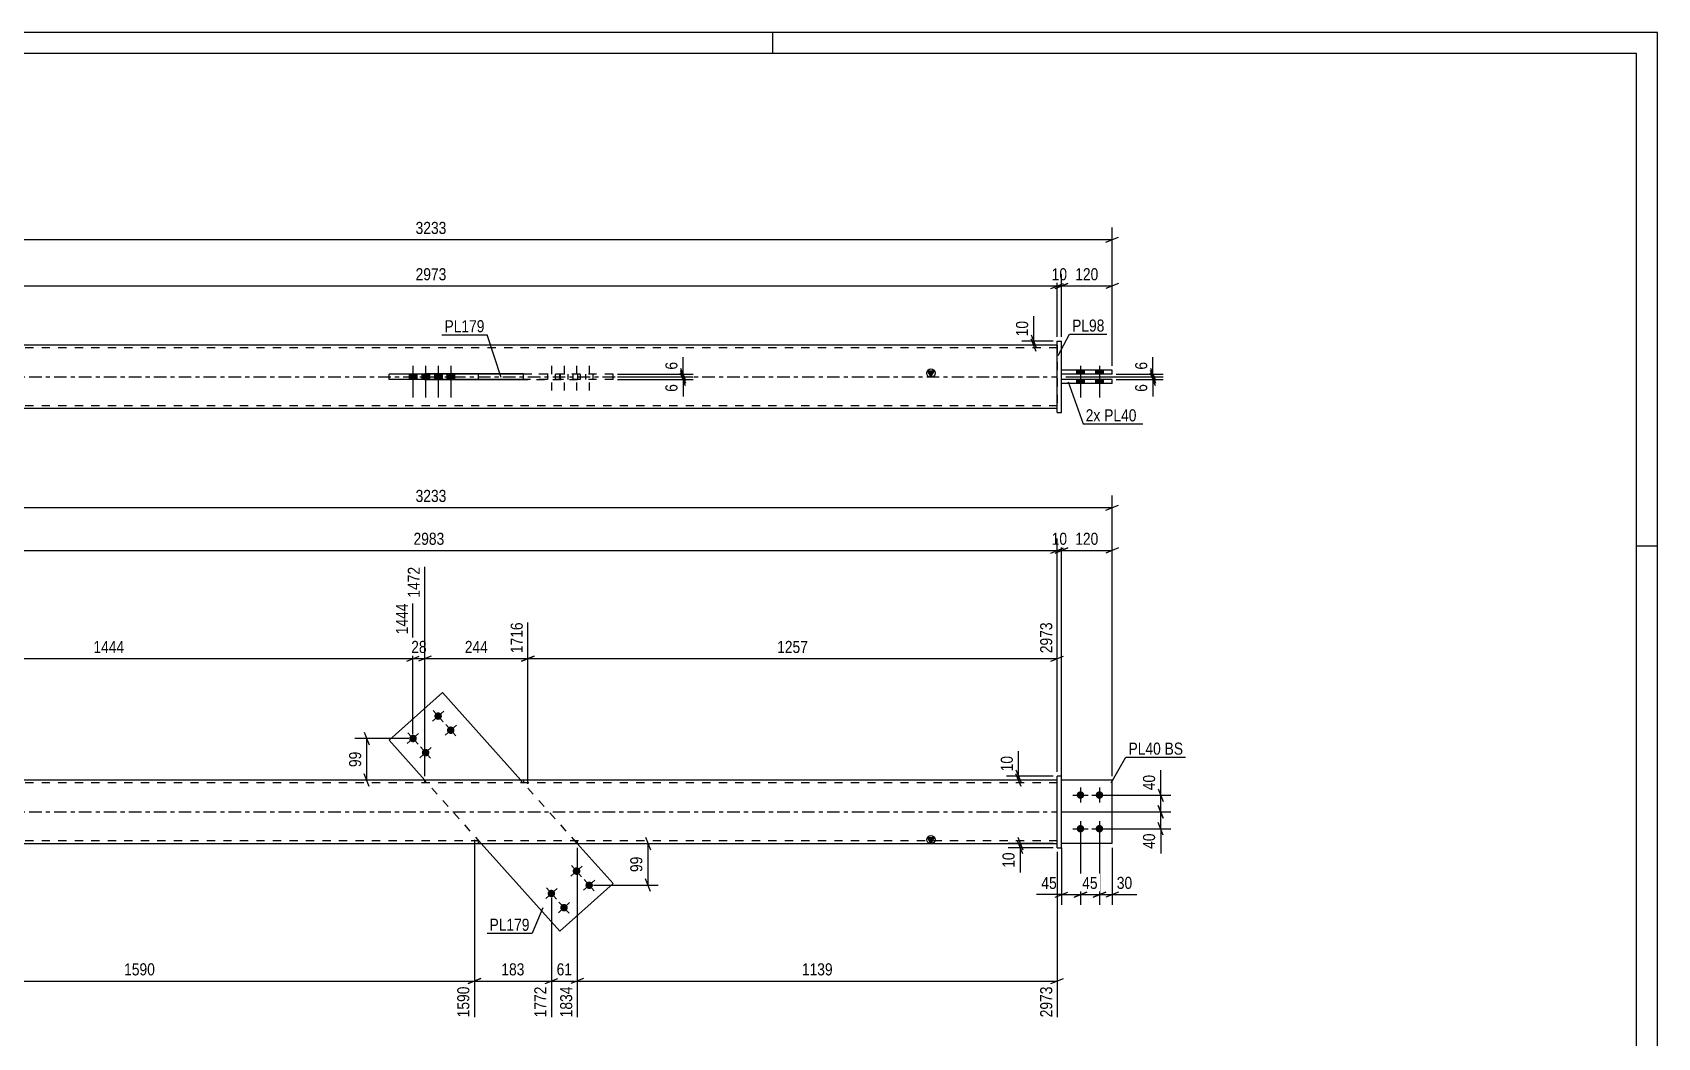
# Model space of a CAD drawing. Header units: millimetres. Extents: x 0 to 594, y 0 to 420.
# Drawn here: x 208.3 to 594, y 181.3 to 420 of the extents above; entities that cross this region are included whole.
import ezdxf

# ---------------------------------------------------------------- set-up
doc = ezdxf.new("R2010")
doc.units = ezdxf.units.MM
doc.linetypes.add('DXK_LINE_DOT2', pattern=[3.9198, 1.9599, -1.9599])
doc.linetypes.add('DXK_LINE_DOT3', pattern=[5.9187, 2.979, -0.9799, 0.9799, -0.9799])
doc.styles.add('Arial Narrow', font='ARIALN.TTF', dxfattribs={"height": 0.2})

# ---------------------------------------------------------------- blocks, each defined once
blk = doc.blocks.new('Unknown-581560036-1128')
at = {"color": 5, "linetype": 'Continuous'}
for p, q in [((594, 420), (0, 420)), ((384, 415), (384, 420)), ((594, 0), (594, 420)), ((589, 415), (5, 415)), ((589, 5), (589, 415)), ((594, 298), (589, 298))]:
    blk.add_line(p, q, dxfattribs=at)
blk = doc.blocks.new('Part-581560036-1918 - 1907')
at = {"color": 2, "linetype": 'Continuous'}
for p, q in [((305.57, 263.25), (292.89, 251.93)), ((324.19, 242.39), (305.57, 263.25)), ((292.89, 251.93), (301.4, 242.39)), ((333.4, 206.53), (314.79, 227.39)), ((346.09, 217.85), (337.57, 227.39)), ((333.4, 206.53), (346.09, 217.85))]:
    blk.add_line(p, q, dxfattribs=at)
at = {"color": 7, "linetype": 'DXK_LINE_DOT2'}
for p, q in [((314.79, 227.39), (301.4, 242.39)), ((337.57, 227.39), (324.19, 242.39))]:
    blk.add_line(p, q, dxfattribs=at)
blk = doc.blocks.new('Bolt-581560036-1910 - 1907')
at = {"linetype": 'Continuous'}
for points in [[(336.73, 220.22, -1), (338.08, 221.42, -1)], [(330.76, 214.9, -1), (332.11, 216.1, -1)], [(339.73, 216.87, -1), (341.07, 218.06, -1)], [(333.76, 211.54, -1), (335.1, 212.74, -1)]]:
    blk.add_hatch(color=1, dxfattribs=at).paths.add_polyline_path(points)
at = {"color": 1, "linetype": 'Continuous'}
for p, q in [((336.06, 219.62), (338.75, 222.02)), ((338.6, 219.48), (336.21, 222.17)), ((330.09, 214.3), (332.78, 216.69)), ((332.63, 214.15), (330.24, 216.84)), ((339.06, 216.27), (341.74, 218.66)), ((341.6, 216.12), (339.2, 218.81)), ((333.09, 210.94), (335.77, 213.34)), ((335.63, 210.8), (333.23, 213.48))]:
    blk.add_line(p, q, dxfattribs=at)
blk = doc.blocks.new('Bolt-581560036-1911 - 1907')
at = {"linetype": 'Continuous'}
for points in [[(305.22, 258.24, -1), (303.88, 257.04, -1)], [(308.21, 254.89, -1), (306.87, 253.69, -1)], [(299.25, 252.92, -1), (297.91, 251.72, -1)], [(302.25, 249.56, -1), (300.9, 248.36, -1)]]:
    blk.add_hatch(color=1, dxfattribs=at).paths.add_polyline_path(points)
at = {"color": 1, "linetype": 'Continuous'}
for p, q in [((305.89, 258.84), (303.2, 256.45)), ((303.35, 258.99), (305.75, 256.3)), ((308.89, 255.48), (306.2, 253.09)), ((306.34, 255.63), (308.74, 252.94)), ((299.92, 253.52), (297.23, 251.12)), ((297.38, 253.66), (299.78, 250.97)), ((302.92, 250.16), (300.23, 247.76)), ((300.38, 250.3), (302.77, 247.62))]:
    blk.add_line(p, q, dxfattribs=at)
blk = doc.blocks.new('Bolt-581560036-1913 - 1907')
at = {"linetype": 'Continuous'}
for points in [[(457.02, 239.79, -1), (457.02, 237.99, -1)], [(461.52, 239.79, -1), (461.52, 237.99, -1)], [(457.02, 231.79, -1), (457.02, 229.99, -1)], [(461.52, 231.79, -1), (461.52, 229.99, -1)]]:
    blk.add_hatch(color=1, dxfattribs=at).paths.add_polyline_path(points)
at = {"color": 1, "linetype": 'Continuous'}
for p, q in [((457.02, 240.69), (457.02, 237.09)), ((461.52, 240.69), (461.52, 237.09)), ((455.22, 238.89), (458.82, 238.89)), ((459.72, 238.89), (463.32, 238.89)), ((457.02, 232.69), (457.02, 229.09)), ((461.52, 232.69), (461.52, 229.09)), ((455.22, 230.89), (458.82, 230.89)), ((459.72, 230.89), (463.32, 230.89))]:
    blk.add_line(p, q, dxfattribs=at)
blk = doc.blocks.new('Part-581560036-1943 - 1907')
at = {"linetype": 'Continuous'}
blk.add_hatch(color=2, dxfattribs=at).paths.add_polyline_path([(421.52, 227.39), (420.72, 228.79), (422.32, 228.79)])
at = {"color": 2, "linetype": 'Continuous'}
for p, q in [((451.52, 242.39), (154.19, 242.39)), ((421.52, 227.39), (420.72, 228.79)), ((420.72, 228.79), (422.32, 228.79)), ((422.32, 228.79), (421.52, 227.39)), ((154.19, 227.39), (451.52, 227.39))]:
    blk.add_line(p, q, dxfattribs=at)
at = {"color": 7, "linetype": 'DXK_LINE_DOT2'}
for p, q in [((154.19, 242.39), (154.19, 227.39)), ((451.52, 241.79), (154.19, 241.79)), ((301.3, 242.39), (301.3, 241.79)), ((324.82, 242.39), (324.82, 241.79)), ((451.52, 227.39), (451.52, 242.39)), ((451.52, 227.99), (154.19, 227.99)), ((314.15, 227.39), (314.15, 227.99)), ((337.67, 227.39), (337.67, 227.99))]:
    blk.add_line(p, q, dxfattribs=at)
at = {"color": 7, "linetype": 'DXK_LINE_DOT3'}
blk.add_line((154.19, 234.89), (451.52, 234.89), dxfattribs=at)
at = {"color": 2, "linetype": 'Continuous'}
blk.add_circle((421.52, 228.29), 1, dxfattribs=at)
blk = doc.blocks.new('Part-581560036-1948 - 1907')
at = {"color": 2, "linetype": 'Continuous'}
for p, q in [((464.52, 242.39), (452.52, 242.39)), ((464.52, 227.39), (464.52, 242.39)), ((464.52, 227.39), (452.52, 227.39))]:
    blk.add_line(p, q, dxfattribs=at)
at = {"color": 7, "linetype": 'DXK_LINE_DOT2'}
blk.add_line((452.52, 227.39), (452.52, 242.39), dxfattribs=at)
blk = doc.blocks.new('Part-581560036-1953 - 1907')
at = {"color": 7, "linetype": 'DXK_LINE_DOT2'}
for p, q in [((464.52, 242.39), (452.52, 242.39)), ((452.52, 227.39), (452.52, 242.39)), ((464.52, 227.39), (464.52, 242.39)), ((464.52, 227.39), (452.52, 227.39))]:
    blk.add_line(p, q, dxfattribs=at)
blk = doc.blocks.new('Part-581560036-1954 - 1907')
at = {"color": 2, "linetype": 'Continuous'}
for p, q in [((452.52, 243.39), (451.52, 243.39)), ((451.52, 226.39), (451.52, 243.39)), ((452.52, 226.39), (452.52, 243.39)), ((451.52, 226.39), (452.52, 226.39))]:
    blk.add_line(p, q, dxfattribs=at)
blk = doc.blocks.new('Part-581560036-2354 - 2348')
at = {"color": 2, "linetype": 'Continuous'}
for p, q in [((292.89, 337.61), (292.89, 338.81)), ((324.82, 338.81), (292.89, 338.81)), ((324.82, 337.61), (292.89, 337.61)), ((305.57, 337.61), (305.57, 338.81))]:
    blk.add_line(p, q, dxfattribs=at)
at = {"color": 7, "linetype": 'DXK_LINE_DOT2'}
for p, q in [((346.09, 338.81), (324.82, 338.81)), ((346.09, 337.61), (324.82, 337.61)), ((333.4, 337.61), (333.4, 338.81)), ((346.09, 337.61), (346.09, 338.81))]:
    blk.add_line(p, q, dxfattribs=at)
blk = doc.blocks.new('Bolt-581560036-2356 - 2348')
at = {"linetype": 'Continuous'}
for points in [[(457.92, 339.81), (456.12, 339.81), (456.12, 338.81), (457.92, 338.81)], [(457.92, 339.81), (456.12, 339.81), (456.12, 338.81), (457.92, 338.81)], [(462.42, 339.81), (460.62, 339.81), (460.62, 338.81), (462.42, 338.81)], [(462.42, 339.81), (460.62, 339.81), (460.62, 338.81), (462.42, 338.81)], [(457.92, 337.61), (456.12, 337.61), (456.12, 336.61), (457.92, 336.61)], [(457.92, 337.61), (456.12, 337.61), (456.12, 336.61), (457.92, 336.61)], [(462.42, 337.61), (460.62, 337.61), (460.62, 336.61), (462.42, 336.61)], [(462.42, 337.61), (460.62, 337.61), (460.62, 336.61), (462.42, 336.61)]]:
    blk.add_hatch(color=1, dxfattribs=at).paths.add_polyline_path(points)
at = {"color": 1, "linetype": 'Continuous'}
for p, q in [((456.12, 339.81), (456.12, 338.81)), ((456.12, 339.81), (456.12, 338.81)), ((457.02, 340.81), (457.02, 333.31)), ((457.02, 340.81), (457.02, 333.31)), ((457.92, 339.81), (457.92, 338.81)), ((457.92, 339.81), (457.92, 338.81)), ((460.62, 339.81), (460.62, 338.81)), ((460.62, 339.81), (460.62, 338.81)), ((461.52, 340.81), (461.52, 333.31)), ((461.52, 340.81), (461.52, 333.31)), ((462.42, 339.81), (462.42, 338.81)), ((462.42, 339.81), (462.42, 338.81)), ((456.12, 337.61), (456.12, 336.61)), ((456.12, 337.61), (456.12, 336.61)), ((457.92, 337.61), (457.92, 336.61)), ((457.92, 337.61), (457.92, 336.61)), ((460.62, 337.61), (460.62, 336.61)), ((460.62, 337.61), (460.62, 336.61)), ((462.42, 337.61), (462.42, 336.61)), ((462.42, 337.61), (462.42, 336.61))]:
    blk.add_line(p, q, dxfattribs=at)
blk = doc.blocks.new('Part-581560036-2372 - 2348')
at = {"color": 2, "linetype": 'Continuous'}
for p, q in [((451.52, 329.71), (451.52, 346.71)), ((451.52, 346.71), (452.52, 346.71)), ((452.52, 329.71), (452.52, 346.71)), ((451.52, 329.71), (452.52, 329.71))]:
    blk.add_line(p, q, dxfattribs=at)
blk = doc.blocks.new('Part-581560036-2377 - 2348')
at = {"color": 2, "linetype": 'Continuous'}
for p, q in [((464.52, 339.81), (452.52, 339.81)), ((464.52, 338.81), (464.52, 339.81)), ((464.52, 338.81), (452.52, 338.81))]:
    blk.add_line(p, q, dxfattribs=at)
at = {"color": 7, "linetype": 'DXK_LINE_DOT2'}
blk.add_line((452.52, 338.81), (452.52, 339.81), dxfattribs=at)
blk = doc.blocks.new('Part-581560036-2382 - 2348')
at = {"color": 2, "linetype": 'Continuous'}
for p, q in [((464.52, 337.61), (452.52, 337.61)), ((464.52, 336.61), (452.52, 336.61)), ((464.52, 336.61), (464.52, 337.61))]:
    blk.add_line(p, q, dxfattribs=at)
at = {"color": 7, "linetype": 'DXK_LINE_DOT2'}
blk.add_line((452.52, 336.61), (452.52, 337.61), dxfattribs=at)
blk = doc.blocks.new('Part-581560036-2387 - 2348')
at = {"linetype": 'Continuous'}
blk.add_hatch(color=2, dxfattribs=at).paths.add_polyline_path([(421.52, 338.21), (420.72, 339.61), (422.32, 339.61)])
at = {"color": 2, "linetype": 'Continuous'}
for p, q in [((451.52, 345.71), (154.19, 345.71)), ((421.52, 338.21), (420.72, 339.61)), ((420.72, 339.61), (422.32, 339.61)), ((422.32, 339.61), (421.52, 338.21)), ((324.82, 338.91), (301.3, 338.91)), ((301.3, 338.81), (301.3, 338.91)), ((301.3, 337.61), (301.3, 337.51)), ((324.82, 337.51), (301.3, 337.51)), ((314.15, 338.81), (314.15, 338.91)), ((314.15, 337.61), (314.15, 337.51)), ((324.82, 337.51), (324.82, 338.91)), ((451.52, 330.71), (154.19, 330.71))]:
    blk.add_line(p, q, dxfattribs=at)
at = {"color": 7, "linetype": 'DXK_LINE_DOT2'}
for p, q in [((154.19, 345.71), (154.19, 330.71)), ((451.52, 345.11), (154.19, 345.11)), ((451.52, 345.71), (451.52, 330.71)), ((301.3, 337.51), (301.3, 338.81)), ((314.15, 337.51), (314.15, 338.81)), ((324.82, 338.91), (337.67, 338.91)), ((337.67, 337.51), (324.82, 337.51)), ((337.67, 338.91), (337.67, 337.51)), ((451.52, 331.31), (154.19, 331.31))]:
    blk.add_line(p, q, dxfattribs=at)
at = {"color": 7, "linetype": 'DXK_LINE_DOT3'}
blk.add_line((154.19, 338.21), (451.52, 338.21), dxfattribs=at)
at = {"color": 2, "linetype": 'Continuous'}
blk.add_circle((421.52, 339.11), 1, dxfattribs=at)
blk = doc.blocks.new('Bolt-581560036-2393 - 2348')
at = {"linetype": 'Continuous'}
for points in [[(299.48, 338.81), (297.68, 338.81), (297.68, 337.61), (299.48, 337.61)], [(302.47, 338.81), (300.67, 338.81), (300.67, 337.61), (302.47, 337.61)], [(305.45, 338.81), (303.65, 338.81), (303.65, 337.61), (305.45, 337.61)], [(308.44, 338.81), (306.64, 338.81), (306.64, 337.61), (308.44, 337.61)]]:
    blk.add_hatch(color=1, dxfattribs=at).paths.add_polyline_path(points)
at = {"color": 1, "linetype": 'Continuous'}
for p, q in [((298.58, 340.81), (298.58, 333.31)), ((301.57, 340.81), (301.57, 333.31)), ((304.55, 340.81), (304.55, 333.31)), ((307.54, 340.81), (307.54, 333.31)), ((297.68, 338.81), (297.68, 337.61)), ((299.48, 338.81), (299.48, 337.61)), ((300.67, 338.81), (300.67, 337.61)), ((302.47, 338.81), (302.47, 337.61)), ((303.65, 338.81), (303.65, 337.61)), ((305.45, 338.81), (305.45, 337.61)), ((306.64, 338.81), (306.64, 337.61)), ((308.44, 338.81), (308.44, 337.61))]:
    blk.add_line(p, q, dxfattribs=at)
blk = doc.blocks.new('Bolt-581560036-2394 - 2348')
at = {"color": 1, "linetype": 'DXK_LINE_DOT2'}
for p, q in [((331.44, 340.81), (331.44, 333.31)), ((334.43, 340.81), (334.43, 333.31)), ((337.4, 340.81), (337.4, 333.31)), ((340.4, 340.81), (340.4, 333.31)), ((330.54, 338.81), (330.54, 337.61)), ((332.34, 338.81), (332.34, 337.61)), ((333.53, 338.81), (333.53, 337.61)), ((335.33, 338.81), (335.33, 337.61)), ((336.5, 338.81), (336.5, 337.61)), ((338.3, 338.81), (338.3, 337.61)), ((339.5, 338.81), (339.5, 337.61)), ((341.3, 338.81), (341.3, 337.61))]:
    blk.add_line(p, q, dxfattribs=at)
blk = doc.blocks.new('StraightDimension-581560036-2110 - 1907')
at = {"color": 7, "linetype": 'Continuous'}
for p, q in [((457.02, 229.89), (457.02, 212.84)), ((452.52, 226.39), (452.52, 212.84)), ((451.02, 214.64), (454.02, 215.84)), ((452.52, 215.24), (457.02, 215.24)), ((458.52, 215.84), (455.52, 214.64))]:
    blk.add_line(p, q, dxfattribs=at)
at = {"color": 0}
blk.add_wipeout([(452, 215.99), (452, 220.19), (447.14, 220.19), (447.14, 215.99)], dxfattribs=at)
at = {"color": 7, "linetype": 'Continuous'}
blk.add_line((452.52, 215.24), (446.62, 215.24), dxfattribs=at)
blk.add_line((452.52, 215.24), (446.62, 215.24), dxfattribs=at)
at = {"color": 3, "style": 'Arial Narrow'}
blk.add_text('45', height=2.863, dxfattribs=at).set_placement((447.74, 216.59))
blk = doc.blocks.new('StraightDimension-581560036-2253 - 1907')
at = {"color": 7, "linetype": 'Continuous'}
for p, q in [((298.58, 253.32), (298.58, 284.4)), ((154.19, 243.39), (154.19, 274.41)), ((155.69, 271.88), (152.69, 270.68)), ((154.19, 271.28), (298.58, 271.28)), ((297.08, 270.68), (300.08, 271.88))]:
    blk.add_line(p, q, dxfattribs=at)
at = {"color": 0, "linetype": 'Continuous'}
for points in [[(297.98, 285), (293.78, 285), (293.78, 276.48), (297.98, 276.48)], [(153.59, 275.01), (149.39, 275.01), (149.39, 271.98), (153.59, 271.98)]]:
    blk.add_wipeout(points, dxfattribs=at)
at = {"color": 0}
blk.add_wipeout([(230.64, 272.03), (230.64, 276.23), (222.13, 276.23), (222.13, 272.03)], dxfattribs=at)
at = {"color": 3, "linetype": 'Continuous', "style": 'Arial Narrow'}
for s, height, p in [('1444', 2.863, (297.38, 277.08)), ('0', 2.86, (152.99, 272.58))]:
    blk.add_text(s, height=height, rotation=90.0002, dxfattribs=at).set_placement(p)
at = {"color": 3, "style": 'Arial Narrow'}
blk.add_text('1444', height=2.863, dxfattribs=at).set_placement((222.73, 272.63))
blk = doc.blocks.new('StraightDimension-581560036-2018 - 1907')
at = {"color": 7, "linetype": 'Continuous'}
for p, q in [((450.52, 243.39), (439.47, 243.39)), ((441.72, 244.89), (442.92, 241.89)), ((442.92, 240.89), (441.72, 243.89)), ((442.32, 242.39), (442.32, 243.39)), ((450.52, 242.39), (439.47, 242.39))]:
    blk.add_line(p, q, dxfattribs=at)
at = {"color": 0}
blk.add_wipeout([(441.57, 248.77), (437.37, 248.77), (437.37, 243.92), (441.57, 243.92)], dxfattribs=at)
at = {"color": 7, "linetype": 'Continuous'}
blk.add_line((442.32, 243.39), (442.32, 249.3), dxfattribs=at)
blk.add_line((442.32, 243.39), (442.32, 249.3), dxfattribs=at)
at = {"color": 3, "style": 'Arial Narrow'}
blk.add_text('10', height=2.863, rotation=90.0002, dxfattribs=at).set_placement((440.97, 244.52))
blk = doc.blocks.new('StraightDimension-581560036-2033 - 1907')
at = {"color": 7, "linetype": 'Continuous'}
for p, q in [((475.48, 240.39), (476.68, 237.39)), ((462.52, 238.89), (478.48, 238.89)), ((476.68, 233.39), (475.48, 236.39)), ((476.08, 234.89), (476.08, 238.89)), ((452.52, 234.89), (478.48, 234.89))]:
    blk.add_line(p, q, dxfattribs=at)
at = {"color": 0}
blk.add_wipeout([(475.33, 244.27), (471.13, 244.27), (471.13, 239.42), (475.33, 239.42)], dxfattribs=at)
at = {"color": 7, "linetype": 'Continuous'}
blk.add_line((476.08, 238.89), (476.08, 244.8), dxfattribs=at)
blk.add_line((476.08, 238.89), (476.08, 244.8), dxfattribs=at)
at = {"color": 3, "style": 'Arial Narrow'}
blk.add_text('40', height=2.863, rotation=90.0002, dxfattribs=at).set_placement((474.73, 240.02))
blk = doc.blocks.new('StraightDimension-581560036-2025 - 1907')
at = {"color": 7, "linetype": 'Continuous'}
for p, q in [((297.58, 252.32), (284.76, 252.32)), ((287.01, 253.82), (288.21, 250.82)), ((287.61, 242.39), (287.61, 252.32)), ((288.21, 240.89), (287.01, 243.89)), ((394.49, 242.39), (284.76, 242.39))]:
    blk.add_line(p, q, dxfattribs=at)
at = {"color": 0}
blk.add_wipeout([(286.86, 249.78), (282.66, 249.78), (282.66, 244.93), (286.86, 244.93)], dxfattribs=at)
at = {"color": 3, "style": 'Arial Narrow'}
blk.add_text('99', height=2.863, rotation=90.0002, dxfattribs=at).set_placement((286.26, 245.53))
blk = doc.blocks.new('StraightDimension-581560036-1963 - 1907')
at = {"color": 7, "linetype": 'Continuous'}
for p, q in [((451.02, 296.37), (454.02, 297.57)), ((452.52, 243.39), (452.52, 299.82)), ((466.02, 297.57), (463.02, 296.37)), ((464.52, 243.39), (464.52, 299.82)), ((452.52, 296.97), (464.52, 296.97))]:
    blk.add_line(p, q, dxfattribs=at)
at = {"color": 0}
blk.add_wipeout([(461.86, 297.72), (461.86, 301.92), (455.18, 301.92), (455.18, 297.72)], dxfattribs=at)
at = {"color": 3, "style": 'Arial Narrow'}
blk.add_text('120', height=2.863, dxfattribs=at).set_placement((455.78, 298.32))
blk = doc.blocks.new('StraightDimension-581560036-1979 - 1907')
at = {"color": 7, "linetype": 'Continuous'}
for p, q in [((450.02, 296.37), (453.02, 297.57)), ((454.02, 297.57), (451.02, 296.37)), ((451.52, 244.39), (451.52, 299.82)), ((452.52, 243.39), (452.52, 299.82)), ((451.52, 296.97), (452.52, 296.97))]:
    blk.add_line(p, q, dxfattribs=at)
at = {"color": 0}
blk.add_wipeout([(454.45, 297.72), (454.45, 301.92), (449.59, 301.92), (449.59, 297.72)], dxfattribs=at)
at = {"color": 3, "style": 'Arial Narrow'}
blk.add_text('10', height=2.863, dxfattribs=at).set_placement((450.19, 298.32))
blk = doc.blocks.new('StraightDimension-581560036-2263 - 1907')
at = {"color": 7, "linetype": 'Continuous'}
for p, q in [((301.4, 243.39), (301.4, 293.1)), ((298.58, 253.32), (298.58, 284.4)), ((297.08, 270.68), (300.08, 271.88)), ((298.58, 271.28), (301.4, 271.28)), ((302.9, 271.88), (299.9, 270.68))]:
    blk.add_line(p, q, dxfattribs=at)
at = {"color": 0, "linetype": 'Continuous'}
blk.add_wipeout([(300.8, 293.7), (296.6, 293.7), (296.6, 285.18), (300.8, 285.18)], dxfattribs=at)
at = {"color": 0}
blk.add_wipeout([(302.42, 272.03), (302.42, 276.23), (297.56, 276.23), (297.56, 272.03)], dxfattribs=at)
at = {"color": 3, "linetype": 'Continuous', "style": 'Arial Narrow'}
blk.add_text('1472', height=2.863, rotation=90.0002, dxfattribs=at).set_placement((300.2, 285.78))
at = {"color": 3, "style": 'Arial Narrow'}
blk.add_text('28', height=2.863, dxfattribs=at).set_placement((298.16, 272.63))
blk = doc.blocks.new('StraightDimension-581560036-1990 - 1907')
at = {"color": 7, "linetype": 'Continuous'}
for p, q in [((154.69, 297.57), (151.69, 296.37)), ((153.19, 243.39), (153.19, 299.82)), ((450.02, 296.37), (453.02, 297.57)), ((451.52, 244.39), (451.52, 299.82)), ((153.19, 296.97), (451.52, 296.97))]:
    blk.add_line(p, q, dxfattribs=at)
at = {"color": 0}
blk.add_wipeout([(306.61, 297.72), (306.61, 301.92), (298.1, 301.92), (298.1, 297.72)], dxfattribs=at)
at = {"color": 3, "style": 'Arial Narrow'}
blk.add_text('2983', height=2.863, dxfattribs=at).set_placement((298.7, 298.32))
blk = doc.blocks.new('StraightDimension-581560036-2048 - 1907')
at = {"color": 7, "linetype": 'Continuous'}
for p, q in [((475.48, 236.39), (476.68, 233.39)), ((452.52, 234.89), (478.48, 234.89)), ((476.68, 229.39), (475.48, 232.39)), ((476.08, 230.89), (476.08, 234.89)), ((462.52, 230.89), (478.48, 230.89))]:
    blk.add_line(p, q, dxfattribs=at)
at = {"color": 0}
blk.add_wipeout([(475.33, 230.37), (471.13, 230.37), (471.13, 225.51), (475.33, 225.51)], dxfattribs=at)
at = {"color": 7, "linetype": 'Continuous'}
blk.add_line((476.08, 230.89), (476.08, 224.98), dxfattribs=at)
blk.add_line((476.08, 230.89), (476.08, 224.98), dxfattribs=at)
at = {"color": 3, "style": 'Arial Narrow'}
blk.add_text('40', height=2.863, rotation=90.0002, dxfattribs=at).set_placement((474.73, 226.11))
blk = doc.blocks.new('StraightDimension-581560036-2062 - 1907')
at = {"color": 7, "linetype": 'Continuous'}
for p, q in [((353.77, 228.89), (354.97, 225.89)), ((303.86, 227.39), (356.77, 227.39)), ((354.37, 217.46), (354.37, 227.39)), ((341.4, 217.46), (356.77, 217.46)), ((354.97, 215.96), (353.77, 218.96))]:
    blk.add_line(p, q, dxfattribs=at)
at = {"color": 0}
blk.add_wipeout([(353.62, 224.86), (349.42, 224.86), (349.42, 220), (353.62, 220)], dxfattribs=at)
at = {"color": 3, "style": 'Arial Narrow'}
blk.add_text('99', height=2.863, rotation=90.0002, dxfattribs=at).set_placement((353.02, 220.6))
blk = doc.blocks.new('StraightDimension-581560036-2279 - 1907')
at = {"color": 7, "linetype": 'Continuous'}
for p, q in [((301.4, 243.39), (301.4, 293.1)), ((325.83, 241.55), (325.83, 279.9)), ((302.9, 271.88), (299.9, 270.68)), ((301.4, 271.28), (325.83, 271.28)), ((324.33, 270.68), (327.33, 271.88))]:
    blk.add_line(p, q, dxfattribs=at)
at = {"color": 0, "linetype": 'Continuous'}
blk.add_wipeout([(325.23, 280.5), (321.03, 280.5), (321.03, 271.98), (325.23, 271.98)], dxfattribs=at)
at = {"color": 0}
blk.add_wipeout([(316.96, 272.03), (316.96, 276.23), (310.28, 276.23), (310.28, 272.03)], dxfattribs=at)
at = {"color": 3, "linetype": 'Continuous', "style": 'Arial Narrow'}
blk.add_text('1716', height=2.863, rotation=90.0002, dxfattribs=at).set_placement((324.63, 272.58))
at = {"color": 3, "style": 'Arial Narrow'}
blk.add_text('244', height=2.863, dxfattribs=at).set_placement((310.88, 272.63))
blk = doc.blocks.new('StraightDimension-581560036-2215 - 1907')
at = {"color": 7, "linetype": 'Continuous'}
for p, q in [((313.15, 228.23), (313.15, 186.1)), ((154.19, 225.39), (154.19, 191.59)), ((155.69, 195.31), (152.69, 194.11)), ((154.19, 194.71), (313.15, 194.71)), ((311.65, 194.11), (314.65, 195.31))]:
    blk.add_line(p, q, dxfattribs=at)
at = {"color": 0}
blk.add_wipeout([(237.93, 195.46), (237.93, 199.66), (229.41, 199.66), (229.41, 195.46)], dxfattribs=at)
at = {"color": 0, "linetype": 'Continuous'}
for points in [[(153.59, 194.01), (149.39, 194.01), (149.39, 190.99), (153.59, 190.99)], [(312.55, 194.01), (308.35, 194.01), (308.35, 185.5), (312.55, 185.5)]]:
    blk.add_wipeout(points, dxfattribs=at)
at = {"color": 3, "style": 'Arial Narrow'}
blk.add_text('1590', height=2.863, dxfattribs=at).set_placement((230.01, 196.06))
at = {"color": 3, "linetype": 'Continuous', "style": 'Arial Narrow'}
for s, height, p in [('0', 2.86, (152.99, 191.59)), ('1590', 2.863, (311.95, 186.1))]:
    blk.add_text(s, height=height, rotation=90.0002, dxfattribs=at).set_placement(p)
blk = doc.blocks.new('StraightDimension-581560036-2087 - 1907')
at = {"color": 7, "linetype": 'Continuous'}
for p, q in [((461.52, 229.89), (461.52, 212.84)), ((464.52, 226.39), (464.52, 212.84)), ((460.02, 214.64), (463.02, 215.84)), ((461.52, 215.24), (464.52, 215.24)), ((466.02, 215.84), (463.02, 214.64))]:
    blk.add_line(p, q, dxfattribs=at)
at = {"color": 0}
blk.add_wipeout([(469.9, 215.99), (469.9, 220.19), (465.05, 220.19), (465.05, 215.99)], dxfattribs=at)
at = {"color": 7, "linetype": 'Continuous'}
blk.add_line((464.52, 215.24), (470.43, 215.24), dxfattribs=at)
blk.add_line((464.52, 215.24), (470.43, 215.24), dxfattribs=at)
at = {"color": 3, "style": 'Arial Narrow'}
blk.add_text('30', height=2.863, dxfattribs=at).set_placement((465.65, 216.59))
blk = doc.blocks.new('StraightDimension-581560036-2100 - 1907')
at = {"color": 7, "linetype": 'Continuous'}
for p, q in [((457.02, 229.89), (457.02, 212.84)), ((461.52, 229.89), (461.52, 212.84)), ((455.52, 214.64), (458.52, 215.84)), ((457.02, 215.24), (461.52, 215.24)), ((463.02, 215.84), (460.02, 214.64))]:
    blk.add_line(p, q, dxfattribs=at)
at = {"color": 0}
blk.add_wipeout([(461.7, 215.99), (461.7, 220.19), (456.84, 220.19), (456.84, 215.99)], dxfattribs=at)
at = {"color": 3, "style": 'Arial Narrow'}
blk.add_text('45', height=2.863, dxfattribs=at).set_placement((457.44, 216.59))
blk = doc.blocks.new('StraightDimension-581560036-2304 - 1907')
at = {"color": 7, "linetype": 'Continuous'}
for p, q in [((141.19, 243.39), (141.19, 310)), ((464.52, 243.39), (464.52, 310)), ((142.69, 307.75), (139.69, 306.55)), ((141.19, 307.15), (464.52, 307.15)), ((463.02, 306.55), (466.02, 307.75))]:
    blk.add_line(p, q, dxfattribs=at)
at = {"color": 0}
blk.add_wipeout([(307.11, 307.9), (307.11, 312.1), (298.6, 312.1), (298.6, 307.9)], dxfattribs=at)
at = {"color": 3, "style": 'Arial Narrow'}
blk.add_text('3233', height=2.863, dxfattribs=at).set_placement((299.2, 308.5))
blk = doc.blocks.new('StraightDimension-581560036-2127 - 1907')
at = {"color": 7, "linetype": 'Continuous'}
for p, q in [((442.12, 228.89), (443.32, 225.89)), ((443.32, 224.89), (442.12, 227.89)), ((450.52, 227.39), (439.87, 227.39)), ((450.52, 226.39), (439.87, 226.39)), ((442.72, 226.39), (442.72, 227.39))]:
    blk.add_line(p, q, dxfattribs=at)
at = {"color": 0}
blk.add_wipeout([(441.97, 225.87), (437.77, 225.87), (437.77, 221.01), (441.97, 221.01)], dxfattribs=at)
at = {"color": 7, "linetype": 'Continuous'}
blk.add_line((442.72, 226.39), (442.72, 220.48), dxfattribs=at)
blk.add_line((442.72, 226.39), (442.72, 220.48), dxfattribs=at)
at = {"color": 3, "style": 'Arial Narrow'}
blk.add_text('10', height=2.863, rotation=90.0002, dxfattribs=at).set_placement((441.37, 221.61))
blk = doc.blocks.new('StraightDimension-581560036-2181 - 1907')
at = {"color": 7, "linetype": 'Continuous'}
for p, q in [((337.57, 226.39), (337.57, 186.1)), ((451.52, 225.39), (451.52, 186.1)), ((339.07, 195.31), (336.07, 194.11)), ((337.57, 194.71), (451.52, 194.71)), ((450.02, 194.11), (453.02, 195.31))]:
    blk.add_line(p, q, dxfattribs=at)
at = {"color": 0}
blk.add_wipeout([(398.8, 195.46), (398.8, 199.66), (390.29, 199.66), (390.29, 195.46)], dxfattribs=at)
at = {"color": 0, "linetype": 'Continuous'}
blk.add_wipeout([(450.92, 194.01), (446.72, 194.01), (446.72, 185.5), (450.92, 185.5)], dxfattribs=at)
at = {"color": 3, "style": 'Arial Narrow'}
blk.add_text('1139', height=2.863, dxfattribs=at).set_placement((390.89, 196.06))
at = {"color": 3, "linetype": 'Continuous', "style": 'Arial Narrow'}
blk.add_text('2973', height=2.863, rotation=90.0002, dxfattribs=at).set_placement((450.32, 186.1))
blk = doc.blocks.new('StraightDimension-581560036-2193 - 1907')
at = {"color": 7, "linetype": 'Continuous'}
for p, q in [((337.57, 226.39), (337.57, 186.1)), ((331.44, 214.5), (331.44, 186.1)), ((329.94, 194.11), (332.94, 195.31)), ((331.44, 194.71), (337.57, 194.71)), ((339.07, 195.31), (336.07, 194.11))]:
    blk.add_line(p, q, dxfattribs=at)
at = {"color": 0}
blk.add_wipeout([(336.93, 195.46), (336.93, 199.66), (332.08, 199.66), (332.08, 195.46)], dxfattribs=at)
at = {"color": 3, "style": 'Arial Narrow'}
blk.add_text('61', height=2.863, dxfattribs=at).set_placement((332.68, 196.06))
at = {"color": 0, "linetype": 'Continuous'}
blk.add_wipeout([(336.97, 194.01), (332.77, 194.01), (332.77, 185.5), (336.97, 185.5)], dxfattribs=at)
at = {"color": 3, "linetype": 'Continuous', "style": 'Arial Narrow'}
blk.add_text('1834', height=2.863, rotation=90.0002, dxfattribs=at).set_placement((336.37, 186.1))
blk = doc.blocks.new('StraightDimension-581560036-2207 - 1907')
at = {"color": 7, "linetype": 'Continuous'}
for p, q in [((313.15, 228.23), (313.15, 186.1)), ((331.44, 214.5), (331.44, 186.1)), ((314.65, 195.31), (311.65, 194.11)), ((313.15, 194.71), (331.44, 194.71)), ((329.94, 194.11), (332.94, 195.31))]:
    blk.add_line(p, q, dxfattribs=at)
at = {"color": 0}
blk.add_wipeout([(325.63, 195.46), (325.63, 199.66), (318.95, 199.66), (318.95, 195.46)], dxfattribs=at)
at = {"color": 3, "style": 'Arial Narrow'}
blk.add_text('183', height=2.863, dxfattribs=at).set_placement((319.55, 196.06))
at = {"color": 0, "linetype": 'Continuous'}
blk.add_wipeout([(330.84, 194.01), (326.64, 194.01), (326.64, 185.5), (330.84, 185.5)], dxfattribs=at)
at = {"color": 3, "linetype": 'Continuous', "style": 'Arial Narrow'}
blk.add_text('1772', height=2.863, rotation=90.0002, dxfattribs=at).set_placement((330.24, 186.1))
blk = doc.blocks.new('StraightDimension-581560036-2295 - 1907')
at = {"color": 7, "linetype": 'Continuous'}
for p, q in [((325.83, 241.55), (325.83, 279.9)), ((451.52, 244.39), (451.52, 279.9)), ((327.33, 271.88), (324.33, 270.68)), ((325.83, 271.28), (451.52, 271.28)), ((450.02, 270.68), (453.02, 271.88))]:
    blk.add_line(p, q, dxfattribs=at)
at = {"color": 0, "linetype": 'Continuous'}
blk.add_wipeout([(450.92, 280.5), (446.72, 280.5), (446.72, 271.98), (450.92, 271.98)], dxfattribs=at)
at = {"color": 0}
blk.add_wipeout([(392.93, 272.03), (392.93, 276.23), (384.42, 276.23), (384.42, 272.03)], dxfattribs=at)
at = {"color": 3, "linetype": 'Continuous', "style": 'Arial Narrow'}
blk.add_text('2973', height=2.863, rotation=90.0002, dxfattribs=at).set_placement((450.32, 272.58))
at = {"color": 3, "style": 'Arial Narrow'}
blk.add_text('1257', height=2.863, dxfattribs=at).set_placement((385.02, 272.63))
blk = doc.blocks.new('StraightDimension-581560036-2398 - 2348')
at = {"color": 7, "linetype": 'Continuous'}
for p, q in [((142.69, 371.4), (139.69, 370.2)), ((141.19, 340.81), (141.19, 373.65)), ((141.19, 370.8), (464.52, 370.8)), ((463.02, 370.2), (466.02, 371.4)), ((464.52, 340.81), (464.52, 373.65))]:
    blk.add_line(p, q, dxfattribs=at)
at = {"color": 0}
blk.add_wipeout([(307.11, 371.55), (307.11, 375.75), (298.6, 375.75), (298.6, 371.55)], dxfattribs=at)
at = {"color": 3, "style": 'Arial Narrow'}
blk.add_text('3233', height=2.863, dxfattribs=at).set_placement((299.2, 372.15))
blk = doc.blocks.new('StraightDimension-581560036-2543 - 2348')
at = {"color": 7, "linetype": 'Continuous'}
for p, q in [((445.34, 348.21), (446.54, 345.21)), ((446.54, 344.21), (445.34, 347.21)), ((450.52, 346.71), (443.09, 346.71)), ((450.52, 345.71), (443.09, 345.71)), ((445.94, 345.71), (445.94, 346.71))]:
    blk.add_line(p, q, dxfattribs=at)
at = {"color": 0}
blk.add_wipeout([(445.19, 352.09), (440.99, 352.09), (440.99, 347.23), (445.19, 347.23)], dxfattribs=at)
at = {"color": 7, "linetype": 'Continuous'}
blk.add_line((445.94, 346.71), (445.94, 352.61), dxfattribs=at)
blk.add_line((445.94, 346.71), (445.94, 352.61), dxfattribs=at)
at = {"color": 3, "style": 'Arial Narrow'}
blk.add_text('10', height=2.863, rotation=90.0002, dxfattribs=at).set_placement((444.59, 347.83))
blk = doc.blocks.new('StraightDimension-581560036-2429 - 2348')
at = {"color": 7, "linetype": 'Continuous'}
for p, q in [((154.19, 347.71), (154.19, 362.65)), ((451.52, 347.71), (451.52, 362.65)), ((155.69, 360.4), (152.69, 359.2)), ((154.19, 359.8), (451.52, 359.8)), ((450.02, 359.2), (453.02, 360.4))]:
    blk.add_line(p, q, dxfattribs=at)
at = {"color": 0}
blk.add_wipeout([(307.11, 360.55), (307.11, 364.75), (298.6, 364.75), (298.6, 360.55)], dxfattribs=at)
at = {"color": 3, "style": 'Arial Narrow'}
blk.add_text('2973', height=2.863, dxfattribs=at).set_placement((299.2, 361.15))
blk = doc.blocks.new('StraightDimension-581560036-2439 - 2348')
at = {"color": 7, "linetype": 'Continuous'}
for p, q in [((451.52, 347.71), (451.52, 362.65)), ((452.52, 347.71), (452.52, 362.65)), ((450.02, 359.2), (453.02, 360.4)), ((454.02, 360.4), (451.02, 359.2)), ((451.52, 359.8), (452.52, 359.8))]:
    blk.add_line(p, q, dxfattribs=at)
at = {"color": 0}
blk.add_wipeout([(454.45, 360.55), (454.45, 364.75), (449.59, 364.75), (449.59, 360.55)], dxfattribs=at)
at = {"color": 3, "style": 'Arial Narrow'}
blk.add_text('10', height=2.863, dxfattribs=at).set_placement((450.19, 361.15))
blk = doc.blocks.new('StraightDimension-581560036-2449 - 2348')
at = {"color": 7, "linetype": 'Continuous'}
for p, q in [((452.52, 347.71), (452.52, 362.65)), ((464.52, 340.81), (464.52, 362.65)), ((451.02, 359.2), (454.02, 360.4)), ((452.52, 359.8), (464.52, 359.8)), ((466.02, 360.4), (463.02, 359.2))]:
    blk.add_line(p, q, dxfattribs=at)
at = {"color": 0}
blk.add_wipeout([(461.86, 360.55), (461.86, 364.75), (455.18, 364.75), (455.18, 360.55)], dxfattribs=at)
at = {"color": 3, "style": 'Arial Narrow'}
blk.add_text('120', height=2.863, dxfattribs=at).set_placement((455.78, 361.15))
blk = doc.blocks.new('StraightDimension-581560036-2524 - 2348')
at = {"color": 7, "linetype": 'Continuous'}
for p, q in [((473.62, 339.71), (474.82, 336.71)), ((453.52, 338.21), (476.62, 338.21)), ((465.52, 337.61), (476.62, 337.61)), ((474.82, 336.11), (473.62, 339.11)), ((474.22, 337.61), (474.22, 338.21))]:
    blk.add_line(p, q, dxfattribs=at)
at = {"color": 0}
blk.add_wipeout([(473.47, 337.08), (469.27, 337.08), (469.27, 334.05), (473.47, 334.05)], dxfattribs=at)
at = {"color": 7, "linetype": 'Continuous'}
blk.add_line((474.22, 337.61), (474.22, 333.53), dxfattribs=at)
blk.add_line((474.22, 337.61), (474.22, 333.53), dxfattribs=at)
at = {"color": 3, "style": 'Arial Narrow'}
blk.add_text('6', height=2.86, rotation=90.0002, dxfattribs=at).set_placement((472.87, 334.65))
blk = doc.blocks.new('StraightDimension-581560036-2471 - 2348')
at = {"color": 7, "linetype": 'Continuous'}
for p, q in [((362.1, 339.71), (363.3, 336.71)), ((347.09, 338.21), (365.1, 338.21)), ((347.09, 337.61), (365.1, 337.61)), ((363.3, 336.11), (362.1, 339.11)), ((362.7, 337.61), (362.7, 338.21))]:
    blk.add_line(p, q, dxfattribs=at)
at = {"color": 0}
blk.add_wipeout([(361.95, 337.08), (357.75, 337.08), (357.75, 334.05), (361.95, 334.05)], dxfattribs=at)
at = {"color": 7, "linetype": 'Continuous'}
blk.add_line((362.7, 337.61), (362.7, 333.53), dxfattribs=at)
blk.add_line((362.7, 337.61), (362.7, 333.53), dxfattribs=at)
at = {"color": 3, "style": 'Arial Narrow'}
blk.add_text('6', height=2.86, rotation=90.0002, dxfattribs=at).set_placement((361.35, 334.65))
blk = doc.blocks.new('StraightDimension-581560036-2475 - 2348')
at = {"color": 7, "linetype": 'Continuous'}
for p, q in [((362.1, 340.31), (363.3, 337.31)), ((363.3, 336.71), (362.1, 339.71)), ((347.09, 338.81), (365.1, 338.81)), ((347.09, 338.21), (365.1, 338.21)), ((362.7, 338.21), (362.7, 338.81))]:
    blk.add_line(p, q, dxfattribs=at)
at = {"color": 0}
blk.add_wipeout([(361.95, 342.36), (357.75, 342.36), (357.75, 339.33), (361.95, 339.33)], dxfattribs=at)
at = {"color": 7, "linetype": 'Continuous'}
blk.add_line((362.7, 338.81), (362.7, 342.88), dxfattribs=at)
blk.add_line((362.7, 338.81), (362.7, 342.88), dxfattribs=at)
at = {"color": 3, "style": 'Arial Narrow'}
blk.add_text('6', height=2.86, rotation=90.0002, dxfattribs=at).set_placement((361.35, 339.93))
blk = doc.blocks.new('StraightDimension-581560036-2533 - 2348')
at = {"color": 7, "linetype": 'Continuous'}
for p, q in [((473.62, 340.31), (474.82, 337.31)), ((474.82, 336.71), (473.62, 339.71)), ((453.52, 338.21), (476.62, 338.21)), ((465.52, 338.81), (476.62, 338.81)), ((474.22, 338.21), (474.22, 338.81))]:
    blk.add_line(p, q, dxfattribs=at)
at = {"color": 0}
blk.add_wipeout([(473.47, 342.36), (469.27, 342.36), (469.27, 339.33), (473.47, 339.33)], dxfattribs=at)
at = {"color": 7, "linetype": 'Continuous'}
blk.add_line((474.22, 338.81), (474.22, 342.88), dxfattribs=at)
blk.add_line((474.22, 338.81), (474.22, 342.88), dxfattribs=at)
at = {"color": 3, "style": 'Arial Narrow'}
blk.add_text('6', height=2.86, rotation=90.0002, dxfattribs=at).set_placement((472.87, 339.93))
blk = doc.blocks.new('Mark-581560036-1914 - 1907')
at = {"color": 0}
blk.add_wipeout([(326.25, 206.65), (326.25, 209.65), (316.75, 209.65), (316.75, 206.65)], dxfattribs=at)
blk.add_wipeout([(326.25, 206.65), (326.25, 209.65), (316.75, 209.65), (316.75, 206.65)], dxfattribs=at)
at = {"color": 30, "linetype": 'Continuous'}
for p in [(329.44, 212.09), (316.15, 206.05)]:
    blk.add_line(p, (326.85, 206.05), dxfattribs=at)
at = {"color": 3, "style": 'Arial Narrow'}
blk.add_text('PL179', height=2.863, dxfattribs=at).set_placement((316.75, 206.65))
blk = doc.blocks.new('MarkSet-581560036-2339 - 1907')
at = {"color": 0}
blk.add_wipeout([(476.1, 248.48), (476.1, 251.48), (468.43, 251.48), (468.43, 248.48)], dxfattribs=at)
blk.add_wipeout([(476.1, 248.48), (476.1, 251.48), (468.43, 251.48), (468.43, 248.48)], dxfattribs=at)
at = {"color": 30, "linetype": 'Continuous'}
blk.add_line((464.33, 241.81), (467.83, 247.88), dxfattribs=at)
at = {"color": 0}
blk.add_wipeout([(481.38, 248.48), (481.38, 251.48), (477, 251.48), (477, 248.48)], dxfattribs=at)
blk.add_wipeout([(481.38, 248.48), (481.38, 251.48), (477, 251.48), (477, 248.48)], dxfattribs=at)
at = {"color": 30, "linetype": 'Continuous'}
blk.add_line((467.83, 247.88), (481.98, 247.88), dxfattribs=at)
at = {"color": 3, "style": 'Arial Narrow'}
for s, p in [('PL40', (468.43, 248.48)), ('BS', (477, 248.48))]:
    blk.add_text(s, height=2.863, dxfattribs=at).set_placement(p)
blk = doc.blocks.new('Mark-581560036-2350 - 2348')
at = {"color": 0}
blk.add_wipeout([(315.56, 348.81), (315.56, 351.81), (306.06, 351.81), (306.06, 348.81)], dxfattribs=at)
blk.add_wipeout([(315.56, 348.81), (315.56, 351.81), (306.06, 351.81), (306.06, 348.81)], dxfattribs=at)
at = {"color": 30, "linetype": 'Continuous'}
for p in [(305.46, 348.21), (319.55, 338.04)]:
    blk.add_line(p, (316.16, 348.21), dxfattribs=at)
at = {"color": 3, "style": 'Arial Narrow'}
blk.add_text('PL179', height=2.863, dxfattribs=at).set_placement((306.06, 348.81))
blk = doc.blocks.new('Mark-581560036-2368 - 2348')
at = {"color": 0}
blk.add_wipeout([(462.72, 348.96), (462.72, 351.96), (455.04, 351.96), (455.04, 348.96)], dxfattribs=at)
blk.add_wipeout([(462.72, 348.96), (462.72, 351.96), (455.04, 351.96), (455.04, 348.96)], dxfattribs=at)
at = {"color": 30, "linetype": 'Continuous'}
for p, q in [((451.75, 343.28), (454.44, 348.36)), ((454.44, 348.36), (463.32, 348.36))]:
    blk.add_line(p, q, dxfattribs=at)
at = {"color": 3, "style": 'Arial Narrow'}
blk.add_text('PL98', height=2.863, dxfattribs=at).set_placement((455.04, 348.96))
blk = doc.blocks.new('MarkSet-581560036-2581 - 2348')
at = {"color": 0}
blk.add_wipeout([(461.75, 327.64), (461.75, 330.64), (458.27, 330.64), (458.27, 327.64)], dxfattribs=at)
blk.add_wipeout([(461.75, 327.64), (461.75, 330.64), (458.27, 330.64), (458.27, 327.64)], dxfattribs=at)
at = {"color": 30, "linetype": 'Continuous'}
blk.add_line((454.14, 337.06), (457.67, 327.04), dxfattribs=at)
at = {"color": 0}
blk.add_wipeout([(470.32, 327.64), (470.32, 330.64), (462.65, 330.64), (462.65, 327.64)], dxfattribs=at)
blk.add_wipeout([(470.32, 327.64), (470.32, 330.64), (462.65, 330.64), (462.65, 327.64)], dxfattribs=at)
at = {"color": 30, "linetype": 'Continuous'}
blk.add_line((457.67, 327.04), (471.82, 327.04), dxfattribs=at)
at = {"color": 3, "style": 'Arial Narrow'}
for s, p in [('2x', (458.27, 327.64)), ('PL40', (462.65, 327.64))]:
    blk.add_text(s, height=2.863, dxfattribs=at).set_placement(p)

msp = doc.modelspace()

# ---------------------------------------------------------------- block references
for name in ['Unknown-581560036-1128', 'Part-581560036-2387 - 2348', 'Part-581560036-2372 - 2348', 'Bolt-581560036-2393 - 2348', 'Bolt-581560036-2394 - 2348', 'Part-581560036-2377 - 2348', 'Bolt-581560036-2356 - 2348', 'Part-581560036-2354 - 2348', 'Part-581560036-2382 - 2348', 'Part-581560036-1918 - 1907', 'Bolt-581560036-1911 - 1907', 'Part-581560036-1954 - 1907', 'Part-581560036-1943 - 1907', 'Part-581560036-1948 - 1907', 'Part-581560036-1953 - 1907', 'Bolt-581560036-1913 - 1907', 'Bolt-581560036-1910 - 1907']:
    msp.add_blockref(name, (0, 0))

# ---------------------------------------------------------------- next in the draw order: block references
for name in ['StraightDimension-581560036-2398 - 2348', 'StraightDimension-581560036-2253 - 1907', 'StraightDimension-581560036-2018 - 1907', 'StraightDimension-581560036-2033 - 1907', 'StraightDimension-581560036-2062 - 1907', 'StraightDimension-581560036-2110 - 1907']:
    msp.add_blockref(name, (0, 0))

# ---------------------------------------------------------------- next in the draw order: block references
for name in ['StraightDimension-581560036-2543 - 2348', 'StraightDimension-581560036-2471 - 2348', 'StraightDimension-581560036-1963 - 1907', 'StraightDimension-581560036-2025 - 1907', 'StraightDimension-581560036-2048 - 1907', 'StraightDimension-581560036-2215 - 1907', 'StraightDimension-581560036-2127 - 1907']:
    msp.add_blockref(name, (0, 0))

# ---------------------------------------------------------------- next in the draw order: block references
for name in ['StraightDimension-581560036-2429 - 2348', 'StraightDimension-581560036-2475 - 2348', 'StraightDimension-581560036-1979 - 1907', 'StraightDimension-581560036-2263 - 1907', 'StraightDimension-581560036-2087 - 1907', 'StraightDimension-581560036-2181 - 1907']:
    msp.add_blockref(name, (0, 0))

# ---------------------------------------------------------------- next in the draw order: block references
for name in ['StraightDimension-581560036-2439 - 2348', 'Mark-581560036-2350 - 2348', 'StraightDimension-581560036-1990 - 1907', 'StraightDimension-581560036-2100 - 1907', 'StraightDimension-581560036-2193 - 1907']:
    msp.add_blockref(name, (0, 0))

# ---------------------------------------------------------------- next in the draw order: block references
for name in ['StraightDimension-581560036-2449 - 2348', 'StraightDimension-581560036-2279 - 1907', 'StraightDimension-581560036-2207 - 1907']:
    msp.add_blockref(name, (0, 0))

# ---------------------------------------------------------------- next in the draw order: block references
for name in ['StraightDimension-581560036-2524 - 2348', 'StraightDimension-581560036-2304 - 1907', 'Mark-581560036-1914 - 1907']:
    msp.add_blockref(name, (0, 0))

# ---------------------------------------------------------------- next in the draw order: block references
for name in ['StraightDimension-581560036-2533 - 2348', 'StraightDimension-581560036-2295 - 1907', 'MarkSet-581560036-2339 - 1907']:
    msp.add_blockref(name, (0, 0))

# ---------------------------------------------------------------- next in the draw order: block references
for name in ['Mark-581560036-2368 - 2348', 'MarkSet-581560036-2581 - 2348']:
    msp.add_blockref(name, (0, 0))

doc.saveas('drawing.dxf')
